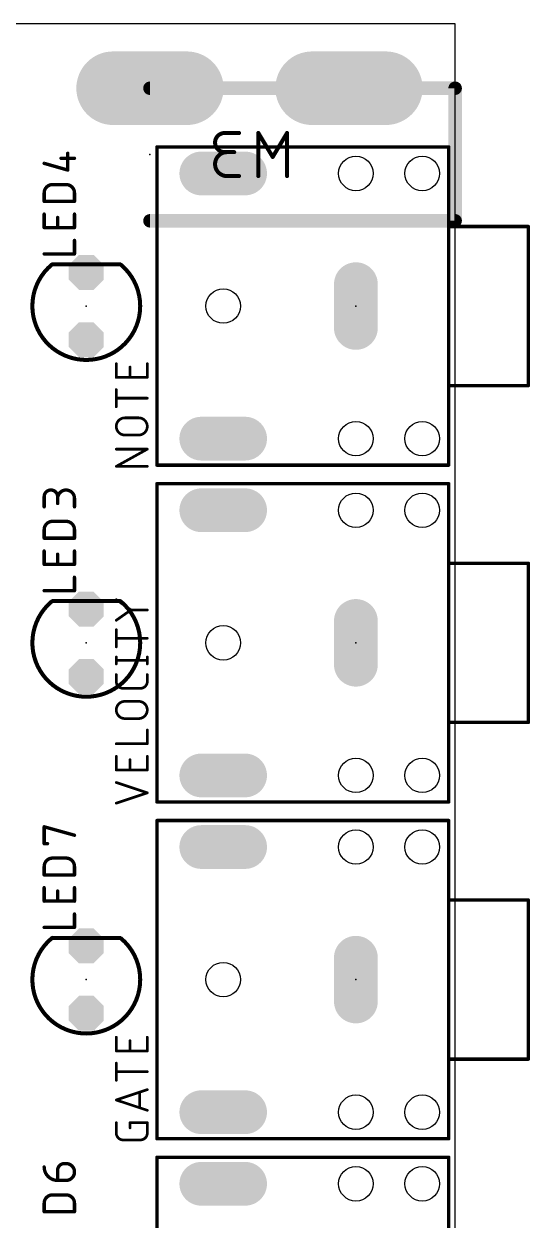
# Model space of a CAD drawing. Header units: millimetres. Extents: x 2963 to 3070, y 976 to 1104.
# Drawn here: x 2998.82 to 3017.9, y 1049.62 to 1094.72 of the extents above; entities that cross this region are included whole.
import ezdxf

# ---------------------------------------------------------------- set-up
doc = ezdxf.new("R2010")
doc.units = ezdxf.units.MM
doc.layers.add('PCB', color=31, linetype='Continuous')

# ---------------------------------------------------------------- blocks, each defined once
blk = doc.blocks.new('LONGP100')
at = {"const_width": 1}
blk.add_lwpolyline([(-0.5, 0), (0.5, 0)], dxfattribs=at)
at = {"const_width": 0.5}
for points in [[(-0.5, 0.25, 1), (-0.5, -0.25)], [(0.5, -0.25, 1), (0.5, 0.25)]]:
    blk.add_lwpolyline(points, format="xyb", dxfattribs=at)
blk = doc.blocks.new('OCTAGONP')
at = {"const_width": 0.5}
blk.add_lwpolyline([(-0.25, -0.1036), (-0.25, 0.1036), (-0.1036, 0.25), (0.1036, 0.25), (0.25, 0.1036), (0.25, -0.1036), (0.1036, -0.25), (-0.1036, -0.25), (-0.25, -0.1036), (-0.25, 0.1036)], dxfattribs=at)

msp = doc.modelspace()

# ---------------------------------------------------------------- linework, layer by layer
at = {"layer": 'PCB'}
for p, q in [((3015.074, 1094.724), (2963.074, 1094.724)), ((3015.074, 997.089), (3015.074, 1094.724))]:
    msp.add_line(p, q, dxfattribs=at)
for points, const_width in [([(3015.074, 1092.299), (3003.574, 1092.299)], 0.508), ([(3015.074, 1087.299), (3015.074, 1092.299)], 0.508), ([(3006.931, 1090.611), (3006.389, 1090.611)], 0.152), ([(3008.199, 1089.708), (3007.657, 1090.611)], 0.152), ([(3007.657, 1090.611), (3007.657, 1088.986)], 0.152), ([(3008.741, 1090.611), (3008.199, 1089.708)], 0.152), ([(3008.741, 1088.986), (3008.741, 1090.611)], 0.152), ([(3000.476, 1089.212), (3000.476, 1089.847)], 0.127), ([(3003.834, 1078.084), (3003.834, 1090.084)], 0.127), ([(3003.834, 1090.084), (3014.834, 1090.084)], 0.127), ([(3006.389, 1089.889), (3006.75, 1089.889)], 0.152), ([(3014.834, 1090.084), (3014.834, 1087.084)], 0.127), ([(2999.587, 1089.466), (3000.476, 1089.212)], 0.127), ([(3000.222, 1089.656), (3000.73, 1089.656)], 0.127), ([(3006.931, 1088.986), (3006.479, 1088.986)], 0.152), ([(2999.904, 1088.666), (3000.412, 1088.666)], 0.127), ([(2999.587, 1088.031), (2999.587, 1088.348)], 0.127), ([(3000.73, 1088.031), (2999.587, 1088.031)], 0.127), ([(3000.73, 1088.348), (3000.73, 1088.031)], 0.127), ([(2999.587, 1087.043), (2999.587, 1087.551)], 0.127), ([(3000.73, 1087.551), (3000.73, 1087.043)], 0.127), ([(3003.574, 1087.299), (3015.074, 1087.299)], 0.508), ([(3000.73, 1087.043), (2999.587, 1087.043)], 0.127), ([(3000.095, 1087.043), (3000.095, 1087.424)], 0.127), ([(3014.834, 1087.084), (3014.834, 1081.084)], 0.127), ([(3017.834, 1087.084), (3014.834, 1087.084)], 0.127), ([(3017.834, 1081.084), (3017.834, 1087.084)], 0.127), ([(3000.73, 1086.052), (3000.73, 1086.56)], 0.127), ([(2999.587, 1086.052), (3000.73, 1086.052)], 0.127), ([(3002.444, 1085.658), (2999.904, 1085.658)], 0.152), ([(3002.304, 1081.394), (3002.304, 1081.913)], 0.102), ([(3002.824, 1081.394), (3002.824, 1081.783)], 0.102), ([(3003.473, 1081.913), (3003.473, 1081.394)], 0.102), ([(3003.473, 1081.394), (3002.304, 1081.394)], 0.102), ([(3002.304, 1080.286), (3002.304, 1080.935)], 0.102), ([(3014.834, 1081.084), (3014.834, 1078.084)], 0.127), ([(3017.834, 1081.084), (3014.834, 1081.084)], 0.127), ([(3003.473, 1080.611), (3002.304, 1080.611)], 0.102), ([(3002.629, 1079.869), (3003.148, 1079.869)], 0.102), ([(3003.148, 1079.22), (3002.629, 1079.22)], 0.102), ([(3002.304, 1078.038), (3003.473, 1078.688)], 0.102), ([(3003.473, 1078.688), (3002.304, 1078.688)], 0.102), ([(3003.473, 1078.038), (3002.304, 1078.038)], 0.102), ([(3014.834, 1078.084), (3003.834, 1078.084)], 0.127), ([(3003.834, 1065.384), (3003.834, 1077.384)], 0.127), ([(3003.834, 1077.384), (3014.834, 1077.384)], 0.127), ([(3014.834, 1077.384), (3014.834, 1074.384)], 0.127), ([(2999.587, 1076.512), (2999.587, 1076.893)], 0.127), ([(3000.095, 1076.893), (3000.095, 1076.639)], 0.127), ([(3000.73, 1076.512), (3000.73, 1076.829)], 0.127), ([(2999.904, 1075.966), (3000.412, 1075.966)], 0.127), ([(2999.587, 1075.331), (2999.587, 1075.648)], 0.127), ([(3000.73, 1075.331), (2999.587, 1075.331)], 0.127), ([(3000.73, 1075.648), (3000.73, 1075.331)], 0.127), ([(2999.587, 1074.343), (2999.587, 1074.851)], 0.127), ([(3000.095, 1074.343), (3000.095, 1074.724)], 0.127), ([(3000.73, 1074.851), (3000.73, 1074.343)], 0.127), ([(3000.73, 1074.343), (2999.587, 1074.343)], 0.127), ([(3014.834, 1074.384), (3014.834, 1068.384)], 0.127), ([(3017.834, 1074.384), (3014.834, 1074.384)], 0.127), ([(3017.834, 1068.384), (3017.834, 1074.384)], 0.127), ([(3000.73, 1073.352), (3000.73, 1073.86)], 0.127), ([(2999.587, 1073.352), (3000.73, 1073.352)], 0.127), ([(3002.444, 1072.958), (2999.904, 1072.958)], 0.152), ([(3002.856, 1072.624), (3002.304, 1073.013)], 0.102), ([(3002.304, 1072.235), (3002.856, 1072.624)], 0.102), ([(3003.473, 1072.624), (3002.856, 1072.624)], 0.102), ([(3002.304, 1071.233), (3002.304, 1071.882)], 0.102), ([(3003.473, 1071.557), (3002.304, 1071.557)], 0.102), ([(3002.304, 1070.589), (3002.304, 1070.849)], 0.102), ([(3003.473, 1070.589), (3003.473, 1070.849)], 0.102), ([(3002.304, 1070.719), (3003.473, 1070.719)], 0.102), ([(3002.304, 1069.927), (3002.304, 1070.187)], 0.102), ([(3003.473, 1070.187), (3003.473, 1069.927)], 0.102), ([(3003.213, 1069.667), (3002.564, 1069.667)], 0.102), ([(3002.629, 1069.177), (3003.148, 1069.177)], 0.102), ([(3003.148, 1068.528), (3002.629, 1068.528)], 0.102), ([(3014.834, 1068.384), (3014.834, 1065.384)], 0.127), ([(3017.834, 1068.384), (3014.834, 1068.384)], 0.127), ([(3003.473, 1067.577), (3003.473, 1068.097)], 0.102), ([(3002.304, 1067.577), (3003.473, 1067.577)], 0.102), ([(3002.304, 1066.587), (3002.304, 1067.106)], 0.102), ([(3002.824, 1066.587), (3002.824, 1066.976)], 0.102), ([(3003.473, 1067.106), (3003.473, 1066.587)], 0.102), ([(3003.473, 1066.587), (3002.304, 1066.587)], 0.102), ([(3003.473, 1065.728), (3002.304, 1066.117)], 0.102), ([(3002.304, 1065.338), (3003.473, 1065.728)], 0.102), ([(3014.834, 1065.384), (3003.834, 1065.384)], 0.127), ([(3003.834, 1052.684), (3003.834, 1064.684)], 0.127), ([(3003.834, 1064.684), (3014.834, 1064.684)], 0.127), ([(3014.834, 1064.684), (3014.834, 1061.684)], 0.127), ([(2999.587, 1063.812), (2999.587, 1064.447)], 0.127), ([(2999.587, 1064.447), (3000.73, 1064.129)], 0.127), ([(2999.714, 1063.812), (2999.587, 1063.812)], 0.127), ([(2999.904, 1063.266), (3000.412, 1063.266)], 0.127), ([(2999.587, 1062.631), (2999.587, 1062.948)], 0.127), ([(3000.73, 1062.948), (3000.73, 1062.631)], 0.127), ([(3000.73, 1062.631), (2999.587, 1062.631)], 0.127), ([(2999.587, 1061.643), (2999.587, 1062.151)], 0.127), ([(3000.095, 1061.643), (3000.095, 1062.024)], 0.127), ([(3000.73, 1062.151), (3000.73, 1061.643)], 0.127), ([(3000.73, 1061.643), (2999.587, 1061.643)], 0.127), ([(3014.834, 1061.684), (3014.834, 1055.684)], 0.127), ([(3017.834, 1061.684), (3014.834, 1061.684)], 0.127), ([(3017.834, 1055.684), (3017.834, 1061.684)], 0.127), ([(3000.73, 1060.652), (3000.73, 1061.16)], 0.127), ([(2999.587, 1060.652), (3000.73, 1060.652)], 0.127), ([(3002.444, 1060.258), (2999.904, 1060.258)], 0.152), ([(3002.304, 1055.994), (3002.304, 1056.513)], 0.102), ([(3002.824, 1055.994), (3002.824, 1056.383)], 0.102), ([(3003.473, 1056.513), (3003.473, 1055.994)], 0.102), ([(3003.473, 1055.994), (3002.304, 1055.994)], 0.102), ([(3002.304, 1054.886), (3002.304, 1055.535)], 0.102), ([(3014.834, 1055.684), (3014.834, 1052.684)], 0.127), ([(3017.834, 1055.684), (3014.834, 1055.684)], 0.127), ([(3003.473, 1055.211), (3002.304, 1055.211)], 0.102), ([(3002.304, 1054.144), (3003.473, 1054.534)], 0.102), ([(3003.473, 1053.755), (3002.304, 1054.144)], 0.102), ([(3003.181, 1054.436), (3003.181, 1053.852)], 0.102), ([(3002.304, 1052.898), (3002.304, 1053.288)], 0.102), ([(3002.824, 1053.093), (3002.824, 1053.288)], 0.102), ([(3002.824, 1053.288), (3003.473, 1053.288)], 0.102), ([(3003.473, 1053.288), (3003.473, 1052.898)], 0.102), ([(3003.213, 1052.638), (3002.564, 1052.638)], 0.102), ([(3014.834, 1052.684), (3003.834, 1052.684)], 0.127), ([(3003.834, 1039.984), (3003.834, 1051.984)], 0.127), ([(3003.834, 1051.984), (3014.834, 1051.984)], 0.127), ([(3014.834, 1051.984), (3014.834, 1048.984)], 0.127), ([(3000.095, 1051.112), (3000.095, 1051.493)], 0.127), ([(3000.349, 1051.747), (3000.412, 1051.747)], 0.127), ([(3000.412, 1051.112), (3000.095, 1051.112)], 0.127), ([(2999.904, 1050.566), (3000.412, 1050.566)], 0.127), ([(2999.587, 1049.931), (2999.587, 1050.248)], 0.127), ([(3000.73, 1050.248), (3000.73, 1049.931)], 0.127), ([(3000.73, 1049.931), (2999.587, 1049.931)], 0.127)]:
    msp.add_lwpolyline(points, dxfattribs=dict(at, const_width=const_width))
for points, const_width in [([(3003.574, 1092.426, 1), (3003.574, 1092.172)], 0.254), ([(3015.201, 1092.299, 1), (3014.947, 1092.299)], 0.254), ([(3015.074, 1092.172, 1), (3015.074, 1092.426)], 0.254), ([(3006.389, 1090.611, 1), (3006.389, 1089.889)], 0.152), ([(3006.389, 1090.65, 1), (3006.389, 1090.573)], 0.0762), ([(3006.389, 1090.573, 1), (3006.389, 1090.65)], 0.0762), ([(3006.931, 1090.573, 1), (3006.931, 1090.65)], 0.0762), ([(3007.69, 1090.631, 1), (3007.624, 1090.592)], 0.0762), ([(3007.695, 1090.611, 1), (3007.619, 1090.611)], 0.0762), ([(3008.779, 1090.611, 1), (3008.702, 1090.611)], 0.0762), ([(3008.773, 1090.592, 1), (3008.708, 1090.631)], 0.0762), ([(3000.507, 1089.847, 1), (3000.444, 1089.847)], 0.0635), ([(3003.866, 1090.084, 1), (3003.802, 1090.084)], 0.0635), ([(3003.834, 1090.115, 1), (3003.834, 1090.052)], 0.0635), ([(3006.479, 1089.889, 1), (3006.479, 1088.986)], 0.152), ([(3006.389, 1089.927, 1), (3006.389, 1089.851)], 0.0762), ([(3006.389, 1089.851, 1), (3006.389, 1089.927)], 0.0762), ([(3006.479, 1089.851, 1), (3006.479, 1089.927)], 0.0762), ([(3006.75, 1089.851, 1), (3006.75, 1089.927)], 0.0762), ([(3014.866, 1090.084, 1), (3014.802, 1090.084)], 0.0635), ([(3014.834, 1090.052, 1), (3014.834, 1090.115)], 0.0635), ([(2999.595, 1089.496, 1), (2999.578, 1089.435)], 0.0635), ([(3000.222, 1089.688, 1), (3000.222, 1089.625)], 0.0635), ([(3000.73, 1089.625, 1), (3000.73, 1089.688)], 0.0635), ([(3008.166, 1089.728, 1), (3008.231, 1089.689)], 0.0762), ([(3008.166, 1089.689, 1), (3008.231, 1089.728)], 0.0762), ([(3000.444, 1089.212, 1), (3000.507, 1089.212)], 0.0635), ([(3000.467, 1089.181, 1), (3000.484, 1089.242)], 0.0635), ([(3006.479, 1089.024, 1), (3006.479, 1088.948)], 0.0762), ([(3006.479, 1088.948, 1), (3006.479, 1089.024)], 0.0762), ([(3006.931, 1088.948, 1), (3006.931, 1089.024)], 0.0762), ([(3007.619, 1088.986, 1), (3007.695, 1088.986)], 0.0762), ([(3008.702, 1088.986, 1), (3008.779, 1088.986)], 0.0762), ([(2999.904, 1088.666, 0.4142), (2999.587, 1088.348)], 0.127), ([(2999.904, 1088.698, 1), (2999.904, 1088.634)], 0.0635), ([(2999.904, 1088.634, 1), (2999.904, 1088.698)], 0.0635), ([(3000.73, 1088.348, 0.4142), (3000.412, 1088.666)], 0.127), ([(3000.412, 1088.698, 1), (3000.412, 1088.634)], 0.0635), ([(3000.412, 1088.634, 1), (3000.412, 1088.698)], 0.0635), ([(2999.618, 1088.348, 1), (2999.555, 1088.348)], 0.0635), ([(2999.555, 1088.348, 1), (2999.618, 1088.348)], 0.0635), ([(2999.587, 1088.063, 1), (2999.587, 1087.999)], 0.0635), ([(2999.555, 1088.031, 1), (2999.618, 1088.031)], 0.0635), ([(3000.761, 1088.348, 1), (3000.698, 1088.348)], 0.0635), ([(3000.698, 1088.348, 1), (3000.761, 1088.348)], 0.0635), ([(3000.698, 1088.031, 1), (3000.761, 1088.031)], 0.0635), ([(3000.73, 1087.999, 1), (3000.73, 1088.063)], 0.0635), ([(2999.618, 1087.551, 1), (2999.555, 1087.551)], 0.0635), ([(3000.761, 1087.551, 1), (3000.698, 1087.551)], 0.0635), ([(3003.574, 1087.426, 1), (3003.574, 1087.172)], 0.254), ([(3015.074, 1087.172, 1), (3015.074, 1087.426)], 0.254), ([(2999.587, 1087.074, 1), (2999.587, 1087.011)], 0.0635), ([(3000.126, 1087.424, 1), (3000.063, 1087.424)], 0.0635), ([(3000.73, 1087.011, 1), (3000.73, 1087.074)], 0.0635), ([(3014.866, 1087.084, 1), (3014.802, 1087.084)], 0.0635), ([(3014.834, 1087.115, 1), (3014.834, 1087.052)], 0.0635), ([(3014.802, 1087.084, 1), (3014.866, 1087.084)], 0.0635), ([(3014.947, 1087.299, 1), (3015.201, 1087.299)], 0.254), ([(3017.866, 1087.084, 1), (3017.802, 1087.084)], 0.0635), ([(3017.834, 1087.052, 1), (3017.834, 1087.115)], 0.0635), ([(2999.555, 1087.043, 1), (2999.618, 1087.043)], 0.0635), ([(3000.063, 1087.043, 1), (3000.126, 1087.043)], 0.0635), ([(3000.698, 1087.043, 1), (3000.761, 1087.043)], 0.0635), ([(3000.761, 1086.56, 1), (3000.698, 1086.56)], 0.0635), ([(2999.587, 1086.084, 1), (2999.587, 1086.02)], 0.0635), ([(3000.698, 1086.052, 1), (3000.761, 1086.052)], 0.0635), ([(3000.73, 1086.02, 1), (3000.73, 1086.084)], 0.0635), ([(2999.873, 1085.645, 0.2226), (2999.142, 1084.084)], 0.152), ([(2999.898, 1085.615, 1), (2999.849, 1085.674)], 0.0762), ([(2999.904, 1085.697, 1), (2999.904, 1085.62)], 0.0762), ([(3002.444, 1085.62, 1), (3002.444, 1085.697)], 0.0762), ([(3003.206, 1084.084, 0.2206), (3002.487, 1085.635)], 0.152), ([(3002.511, 1085.664, 1), (3002.462, 1085.606)], 0.0762), ([(2999.142, 1084.084, 0.277), (3000.218, 1082.291)], 0.152), ([(2999.18, 1084.084, 1), (2999.104, 1084.084)], 0.0762), ([(2999.104, 1084.084, 1), (2999.18, 1084.084)], 0.0762), ([(3002.182, 1082.319, 0.2691), (3003.206, 1084.084)], 0.152), ([(3003.244, 1084.084, 1), (3003.168, 1084.084)], 0.0762), ([(3003.168, 1084.084, 1), (3003.244, 1084.084)], 0.0762), ([(3000.211, 1082.295, 0.1241), (3001.174, 1082.052)], 0.152), ([(3000.229, 1082.328, 1), (3000.193, 1082.261)], 0.0762), ([(3000.2, 1082.257, 1), (3000.236, 1082.324)], 0.0762), ([(3001.174, 1082.052, 0.1388), (3002.239, 1082.353)], 0.152), ([(3002.163, 1082.352, 1), (3002.201, 1082.286)], 0.0762), ([(3002.259, 1082.321, 1), (3002.219, 1082.385)], 0.0762), ([(3001.174, 1082.09, 1), (3001.174, 1082.014)], 0.0762), ([(3001.174, 1082.014, 1), (3001.174, 1082.09)], 0.0762), ([(3002.33, 1081.913, 1), (3002.279, 1081.913)], 0.0508), ([(3002.849, 1081.783, 1), (3002.798, 1081.783)], 0.0508), ([(3003.498, 1081.913, 1), (3003.447, 1081.913)], 0.0508), ([(3002.304, 1081.419, 1), (3002.304, 1081.368)], 0.0508), ([(3002.279, 1081.394, 1), (3002.33, 1081.394)], 0.0508), ([(3002.798, 1081.394, 1), (3002.849, 1081.394)], 0.0508), ([(3003.447, 1081.394, 1), (3003.498, 1081.394)], 0.0508), ([(3003.473, 1081.368, 1), (3003.473, 1081.419)], 0.0508), ([(3002.33, 1080.935, 1), (3002.279, 1080.935)], 0.0508), ([(3014.866, 1081.084, 1), (3014.802, 1081.084)], 0.0635), ([(3014.834, 1081.115, 1), (3014.834, 1081.052)], 0.0635), ([(3014.802, 1081.084, 1), (3014.866, 1081.084)], 0.0635), ([(3017.802, 1081.084, 1), (3017.866, 1081.084)], 0.0635), ([(3017.834, 1081.052, 1), (3017.834, 1081.115)], 0.0635), ([(3002.304, 1080.636, 1), (3002.304, 1080.585)], 0.0508), ([(3003.473, 1080.585, 1), (3003.473, 1080.636)], 0.0508), ([(3002.279, 1080.286, 1), (3002.33, 1080.286)], 0.0508), ([(3002.629, 1079.869, 1), (3002.629, 1079.22)], 0.102), ([(3002.629, 1079.894, 1), (3002.629, 1079.843)], 0.0508), ([(3002.629, 1079.843, 1), (3002.629, 1079.894)], 0.0508), ([(3003.148, 1079.22, 1), (3003.148, 1079.869)], 0.102), ([(3003.148, 1079.894, 1), (3003.148, 1079.843)], 0.0508), ([(3003.148, 1079.843, 1), (3003.148, 1079.894)], 0.0508), ([(3002.629, 1079.245, 1), (3002.629, 1079.194)], 0.0508), ([(3002.629, 1079.194, 1), (3002.629, 1079.245)], 0.0508), ([(3003.148, 1079.245, 1), (3003.148, 1079.194)], 0.0508), ([(3003.148, 1079.194, 1), (3003.148, 1079.245)], 0.0508), ([(3002.304, 1078.713, 1), (3002.304, 1078.662)], 0.0508), ([(3003.485, 1078.665, 1), (3003.461, 1078.71)], 0.0508), ([(3003.473, 1078.662, 1), (3003.473, 1078.713)], 0.0508), ([(3002.304, 1078.064, 1), (3002.304, 1078.013)], 0.0508), ([(3002.292, 1078.061, 1), (3002.317, 1078.016)], 0.0508), ([(3003.473, 1078.013, 1), (3003.473, 1078.064)], 0.0508), ([(3003.834, 1078.115, 1), (3003.834, 1078.052)], 0.0635), ([(3003.802, 1078.084, 1), (3003.866, 1078.084)], 0.0635), ([(3014.802, 1078.084, 1), (3014.866, 1078.084)], 0.0635), ([(3014.834, 1078.052, 1), (3014.834, 1078.115)], 0.0635), ([(3000.095, 1076.893, 1), (2999.587, 1076.893)], 0.127), ([(3000.73, 1076.829, 1), (3000.095, 1076.829)], 0.127), ([(3003.866, 1077.384, 1), (3003.802, 1077.384)], 0.0635), ([(3003.834, 1077.415, 1), (3003.834, 1077.352)], 0.0635), ([(3014.866, 1077.384, 1), (3014.802, 1077.384)], 0.0635), ([(3014.834, 1077.352, 1), (3014.834, 1077.415)], 0.0635), ([(2999.618, 1076.893, 1), (2999.555, 1076.893)], 0.0635), ([(2999.555, 1076.893, 1), (2999.618, 1076.893)], 0.0635), ([(3000.126, 1076.893, 1), (3000.063, 1076.893)], 0.0635), ([(3000.063, 1076.893, 1), (3000.126, 1076.893)], 0.0635), ([(3000.063, 1076.829, 1), (3000.126, 1076.829)], 0.0635), ([(3000.761, 1076.829, 1), (3000.698, 1076.829)], 0.0635), ([(3000.698, 1076.829, 1), (3000.761, 1076.829)], 0.0635), ([(2999.555, 1076.512, 1), (2999.618, 1076.512)], 0.0635), ([(3000.063, 1076.639, 1), (3000.126, 1076.639)], 0.0635), ([(3000.698, 1076.512, 1), (3000.761, 1076.512)], 0.0635), ([(2999.904, 1075.966, 0.4142), (2999.587, 1075.648)], 0.127), ([(2999.904, 1075.998, 1), (2999.904, 1075.934)], 0.0635), ([(2999.904, 1075.934, 1), (2999.904, 1075.998)], 0.0635), ([(3000.73, 1075.648, 0.4142), (3000.412, 1075.966)], 0.127), ([(3000.412, 1075.998, 1), (3000.412, 1075.934)], 0.0635), ([(3000.412, 1075.934, 1), (3000.412, 1075.998)], 0.0635), ([(2999.618, 1075.648, 1), (2999.555, 1075.648)], 0.0635), ([(2999.555, 1075.648, 1), (2999.618, 1075.648)], 0.0635), ([(2999.587, 1075.363, 1), (2999.587, 1075.299)], 0.0635), ([(3000.761, 1075.648, 1), (3000.698, 1075.648)], 0.0635), ([(3000.698, 1075.648, 1), (3000.761, 1075.648)], 0.0635), ([(3000.73, 1075.299, 1), (3000.73, 1075.363)], 0.0635), ([(2999.555, 1075.331, 1), (2999.618, 1075.331)], 0.0635), ([(3000.698, 1075.331, 1), (3000.761, 1075.331)], 0.0635), ([(2999.618, 1074.851, 1), (2999.555, 1074.851)], 0.0635), ([(3000.126, 1074.724, 1), (3000.063, 1074.724)], 0.0635), ([(3000.761, 1074.851, 1), (3000.698, 1074.851)], 0.0635), ([(2999.587, 1074.374, 1), (2999.587, 1074.311)], 0.0635), ([(2999.555, 1074.343, 1), (2999.618, 1074.343)], 0.0635), ([(3000.063, 1074.343, 1), (3000.126, 1074.343)], 0.0635), ([(3000.698, 1074.343, 1), (3000.761, 1074.343)], 0.0635), ([(3000.73, 1074.311, 1), (3000.73, 1074.374)], 0.0635), ([(3014.866, 1074.384, 1), (3014.802, 1074.384)], 0.0635), ([(3014.834, 1074.415, 1), (3014.834, 1074.352)], 0.0635), ([(3014.802, 1074.384, 1), (3014.866, 1074.384)], 0.0635), ([(3017.866, 1074.384, 1), (3017.802, 1074.384)], 0.0635), ([(3017.834, 1074.352, 1), (3017.834, 1074.415)], 0.0635), ([(3000.761, 1073.86, 1), (3000.698, 1073.86)], 0.0635), ([(2999.587, 1073.384, 1), (2999.587, 1073.32)], 0.0635), ([(3000.698, 1073.352, 1), (3000.761, 1073.352)], 0.0635), ([(3000.73, 1073.32, 1), (3000.73, 1073.384)], 0.0635), ([(2999.873, 1072.945, 0.2226), (2999.142, 1071.384)], 0.152), ([(2999.898, 1072.915, 1), (2999.849, 1072.974)], 0.0762), ([(2999.904, 1072.997, 1), (2999.904, 1072.92)], 0.0762), ([(3002.319, 1073.034, 1), (3002.29, 1072.993)], 0.0508), ([(3002.444, 1072.92, 1), (3002.444, 1072.997)], 0.0762), ([(3003.206, 1071.384, 0.2206), (3002.487, 1072.935)], 0.152), ([(3002.511, 1072.964, 1), (3002.462, 1072.906)], 0.0762), ([(3002.856, 1072.649, 1), (3002.856, 1072.599)], 0.0508), ([(3002.871, 1072.603, 1), (3002.842, 1072.645)], 0.0508), ([(3002.842, 1072.603, 1), (3002.871, 1072.645)], 0.0508), ([(3003.473, 1072.599, 1), (3003.473, 1072.649)], 0.0508), ([(3002.29, 1072.255, 1), (3002.319, 1072.214)], 0.0508), ([(3002.33, 1071.882, 1), (3002.279, 1071.882)], 0.0508), ([(2999.142, 1071.384, 0.277), (3000.218, 1069.591)], 0.152), ([(2999.18, 1071.384, 1), (2999.104, 1071.384)], 0.0762), ([(2999.104, 1071.384, 1), (2999.18, 1071.384)], 0.0762), ([(3002.182, 1069.619, 0.2691), (3003.206, 1071.384)], 0.152), ([(3002.304, 1071.583, 1), (3002.304, 1071.532)], 0.0508), ([(3003.244, 1071.384, 1), (3003.168, 1071.384)], 0.0762), ([(3003.168, 1071.384, 1), (3003.244, 1071.384)], 0.0762), ([(3003.473, 1071.532, 1), (3003.473, 1071.583)], 0.0508), ([(3002.279, 1071.233, 1), (3002.33, 1071.233)], 0.0508), ([(3002.33, 1070.849, 1), (3002.279, 1070.849)], 0.0508), ([(3003.498, 1070.849, 1), (3003.447, 1070.849)], 0.0508), ([(3002.304, 1070.744, 1), (3002.304, 1070.694)], 0.0508), ([(3002.279, 1070.589, 1), (3002.33, 1070.589)], 0.0508), ([(3003.447, 1070.589, 1), (3003.498, 1070.589)], 0.0508), ([(3003.473, 1070.694, 1), (3003.473, 1070.744)], 0.0508), ([(3002.33, 1070.187, 1), (3002.279, 1070.187)], 0.0508), ([(3002.304, 1069.927, 0.4142), (3002.564, 1069.667)], 0.102), ([(3002.33, 1069.927, 1), (3002.279, 1069.927)], 0.0508), ([(3003.213, 1069.667, 0.4142), (3003.473, 1069.927)], 0.102), ([(3003.498, 1070.187, 1), (3003.447, 1070.187)], 0.0508), ([(3003.498, 1069.927, 1), (3003.447, 1069.927)], 0.0508), ([(3000.211, 1069.595, 0.1241), (3001.174, 1069.352)], 0.152), ([(3000.229, 1069.628, 1), (3000.193, 1069.561)], 0.0762), ([(3000.2, 1069.557, 1), (3000.236, 1069.624)], 0.0762), ([(3001.174, 1069.352, 0.1388), (3002.239, 1069.653)], 0.152), ([(3002.163, 1069.652, 1), (3002.201, 1069.586)], 0.0762), ([(3002.259, 1069.621, 1), (3002.219, 1069.685)], 0.0762), ([(3002.279, 1069.927, 1), (3002.33, 1069.927)], 0.0508), ([(3002.564, 1069.693, 1), (3002.564, 1069.642)], 0.0508), ([(3002.564, 1069.642, 1), (3002.564, 1069.693)], 0.0508), ([(3003.213, 1069.693, 1), (3003.213, 1069.642)], 0.0508), ([(3003.213, 1069.642, 1), (3003.213, 1069.693)], 0.0508), ([(3003.447, 1069.927, 1), (3003.498, 1069.927)], 0.0508), ([(3001.174, 1069.39, 1), (3001.174, 1069.314)], 0.0762), ([(3001.174, 1069.314, 1), (3001.174, 1069.39)], 0.0762), ([(3002.629, 1069.177, 1), (3002.629, 1068.528)], 0.102), ([(3002.629, 1069.202, 1), (3002.629, 1069.151)], 0.0508), ([(3002.629, 1069.151, 1), (3002.629, 1069.202)], 0.0508), ([(3003.148, 1068.528, 1), (3003.148, 1069.177)], 0.102), ([(3003.148, 1069.202, 1), (3003.148, 1069.151)], 0.0508), ([(3003.148, 1069.151, 1), (3003.148, 1069.202)], 0.0508), ([(3002.629, 1068.553, 1), (3002.629, 1068.502)], 0.0508), ([(3002.629, 1068.502, 1), (3002.629, 1068.553)], 0.0508), ([(3003.148, 1068.553, 1), (3003.148, 1068.502)], 0.0508), ([(3003.148, 1068.502, 1), (3003.148, 1068.553)], 0.0508), ([(3014.866, 1068.384, 1), (3014.802, 1068.384)], 0.0635), ([(3014.834, 1068.415, 1), (3014.834, 1068.352)], 0.0635), ([(3014.802, 1068.384, 1), (3014.866, 1068.384)], 0.0635), ([(3017.802, 1068.384, 1), (3017.866, 1068.384)], 0.0635), ([(3017.834, 1068.352, 1), (3017.834, 1068.415)], 0.0635), ([(3003.498, 1068.097, 1), (3003.447, 1068.097)], 0.0508), ([(3002.304, 1067.603, 1), (3002.304, 1067.552)], 0.0508), ([(3003.447, 1067.577, 1), (3003.498, 1067.577)], 0.0508), ([(3003.473, 1067.552, 1), (3003.473, 1067.603)], 0.0508), ([(3002.33, 1067.106, 1), (3002.279, 1067.106)], 0.0508), ([(3002.849, 1066.976, 1), (3002.798, 1066.976)], 0.0508), ([(3003.498, 1067.106, 1), (3003.447, 1067.106)], 0.0508), ([(3002.304, 1066.612, 1), (3002.304, 1066.561)], 0.0508), ([(3002.279, 1066.587, 1), (3002.33, 1066.587)], 0.0508), ([(3002.798, 1066.587, 1), (3002.849, 1066.587)], 0.0508), ([(3003.447, 1066.587, 1), (3003.498, 1066.587)], 0.0508), ([(3003.473, 1066.561, 1), (3003.473, 1066.612)], 0.0508), ([(3002.312, 1066.141, 1), (3002.296, 1066.093)], 0.0508), ([(3003.481, 1065.704, 1), (3003.465, 1065.752)], 0.0508), ([(3003.465, 1065.704, 1), (3003.481, 1065.752)], 0.0508), ([(3003.834, 1065.415, 1), (3003.834, 1065.352)], 0.0635), ([(3014.834, 1065.352, 1), (3014.834, 1065.415)], 0.0635), ([(3002.296, 1065.363, 1), (3002.312, 1065.314)], 0.0508), ([(3003.802, 1065.384, 1), (3003.866, 1065.384)], 0.0635), ([(3014.802, 1065.384, 1), (3014.866, 1065.384)], 0.0635), ([(3003.866, 1064.684, 1), (3003.802, 1064.684)], 0.0635), ([(3003.834, 1064.715, 1), (3003.834, 1064.652)], 0.0635), ([(3014.866, 1064.684, 1), (3014.802, 1064.684)], 0.0635), ([(3014.834, 1064.652, 1), (3014.834, 1064.715)], 0.0635), ([(2999.618, 1064.447, 1), (2999.555, 1064.447)], 0.0635), ([(2999.595, 1064.477, 1), (2999.578, 1064.416)], 0.0635), ([(3000.721, 1064.099, 1), (3000.738, 1064.16)], 0.0635), ([(2999.587, 1063.844, 1), (2999.587, 1063.78)], 0.0635), ([(2999.555, 1063.812, 1), (2999.618, 1063.812)], 0.0635), ([(2999.714, 1063.78, 1), (2999.714, 1063.844)], 0.0635), ([(2999.904, 1063.266, 0.4142), (2999.587, 1062.948)], 0.127), ([(2999.904, 1063.298, 1), (2999.904, 1063.234)], 0.0635), ([(2999.904, 1063.234, 1), (2999.904, 1063.298)], 0.0635), ([(3000.73, 1062.948, 0.4142), (3000.412, 1063.266)], 0.127), ([(3000.412, 1063.298, 1), (3000.412, 1063.234)], 0.0635), ([(3000.412, 1063.234, 1), (3000.412, 1063.298)], 0.0635), ([(2999.618, 1062.948, 1), (2999.555, 1062.948)], 0.0635), ([(2999.555, 1062.948, 1), (2999.618, 1062.948)], 0.0635), ([(3000.761, 1062.948, 1), (3000.698, 1062.948)], 0.0635), ([(3000.698, 1062.948, 1), (3000.761, 1062.948)], 0.0635), ([(2999.587, 1062.663, 1), (2999.587, 1062.599)], 0.0635), ([(2999.555, 1062.631, 1), (2999.618, 1062.631)], 0.0635), ([(3000.698, 1062.631, 1), (3000.761, 1062.631)], 0.0635), ([(3000.73, 1062.599, 1), (3000.73, 1062.663)], 0.0635), ([(2999.618, 1062.151, 1), (2999.555, 1062.151)], 0.0635), ([(3000.126, 1062.024, 1), (3000.063, 1062.024)], 0.0635), ([(3000.761, 1062.151, 1), (3000.698, 1062.151)], 0.0635), ([(2999.587, 1061.674, 1), (2999.587, 1061.611)], 0.0635), ([(2999.555, 1061.643, 1), (2999.618, 1061.643)], 0.0635), ([(3000.063, 1061.643, 1), (3000.126, 1061.643)], 0.0635), ([(3000.698, 1061.643, 1), (3000.761, 1061.643)], 0.0635), ([(3000.73, 1061.611, 1), (3000.73, 1061.674)], 0.0635), ([(3014.866, 1061.684, 1), (3014.802, 1061.684)], 0.0635), ([(3014.834, 1061.715, 1), (3014.834, 1061.652)], 0.0635), ([(3014.802, 1061.684, 1), (3014.866, 1061.684)], 0.0635), ([(3017.866, 1061.684, 1), (3017.802, 1061.684)], 0.0635), ([(3017.834, 1061.652, 1), (3017.834, 1061.715)], 0.0635), ([(3000.761, 1061.16, 1), (3000.698, 1061.16)], 0.0635), ([(2999.587, 1060.684, 1), (2999.587, 1060.62)], 0.0635), ([(3000.698, 1060.652, 1), (3000.761, 1060.652)], 0.0635), ([(3000.73, 1060.62, 1), (3000.73, 1060.684)], 0.0635), ([(2999.873, 1060.245, 0.2226), (2999.142, 1058.684)], 0.152), ([(2999.898, 1060.215, 1), (2999.849, 1060.274)], 0.0762), ([(2999.904, 1060.297, 1), (2999.904, 1060.22)], 0.0762), ([(3002.444, 1060.22, 1), (3002.444, 1060.297)], 0.0762), ([(3003.206, 1058.684, 0.2206), (3002.487, 1060.235)], 0.152), ([(3002.511, 1060.264, 1), (3002.462, 1060.206)], 0.0762), ([(2999.142, 1058.684, 0.277), (3000.218, 1056.891)], 0.152), ([(2999.18, 1058.684, 1), (2999.104, 1058.684)], 0.0762), ([(2999.104, 1058.684, 1), (2999.18, 1058.684)], 0.0762), ([(3002.182, 1056.919, 0.2691), (3003.206, 1058.684)], 0.152), ([(3003.244, 1058.684, 1), (3003.168, 1058.684)], 0.0762), ([(3003.168, 1058.684, 1), (3003.244, 1058.684)], 0.0762), ([(3000.211, 1056.895, 0.1241), (3001.174, 1056.652)], 0.152), ([(3000.229, 1056.928, 1), (3000.193, 1056.861)], 0.0762), ([(3000.2, 1056.857, 1), (3000.236, 1056.924)], 0.0762), ([(3001.174, 1056.652, 0.1388), (3002.239, 1056.953)], 0.152), ([(3002.163, 1056.952, 1), (3002.201, 1056.886)], 0.0762), ([(3002.259, 1056.921, 1), (3002.219, 1056.985)], 0.0762), ([(3001.174, 1056.69, 1), (3001.174, 1056.614)], 0.0762), ([(3001.174, 1056.614, 1), (3001.174, 1056.69)], 0.0762), ([(3002.33, 1056.513, 1), (3002.279, 1056.513)], 0.0508), ([(3002.849, 1056.383, 1), (3002.798, 1056.383)], 0.0508), ([(3003.498, 1056.513, 1), (3003.447, 1056.513)], 0.0508), ([(3002.304, 1056.019, 1), (3002.304, 1055.968)], 0.0508), ([(3002.279, 1055.994, 1), (3002.33, 1055.994)], 0.0508), ([(3002.798, 1055.994, 1), (3002.849, 1055.994)], 0.0508), ([(3003.447, 1055.994, 1), (3003.498, 1055.994)], 0.0508), ([(3003.473, 1055.968, 1), (3003.473, 1056.019)], 0.0508), ([(3002.33, 1055.535, 1), (3002.279, 1055.535)], 0.0508), ([(3014.866, 1055.684, 1), (3014.802, 1055.684)], 0.0635), ([(3014.834, 1055.715, 1), (3014.834, 1055.652)], 0.0635), ([(3014.802, 1055.684, 1), (3014.866, 1055.684)], 0.0635), ([(3017.802, 1055.684, 1), (3017.866, 1055.684)], 0.0635), ([(3017.834, 1055.652, 1), (3017.834, 1055.715)], 0.0635), ([(3002.304, 1055.236, 1), (3002.304, 1055.186)], 0.0508), ([(3003.473, 1055.186, 1), (3003.473, 1055.236)], 0.0508), ([(3002.279, 1054.886, 1), (3002.33, 1054.886)], 0.0508), ([(3002.312, 1054.168, 1), (3002.296, 1054.12)], 0.0508), ([(3002.296, 1054.168, 1), (3002.312, 1054.12)], 0.0508), ([(3003.206, 1054.436, 1), (3003.155, 1054.436)], 0.0508), ([(3003.481, 1054.509, 1), (3003.465, 1054.558)], 0.0508), ([(3003.155, 1053.852, 1), (3003.206, 1053.852)], 0.0508), ([(3003.465, 1053.731, 1), (3003.481, 1053.779)], 0.0508), ([(3002.33, 1053.288, 1), (3002.279, 1053.288)], 0.0508), ([(3002.849, 1053.288, 1), (3002.798, 1053.288)], 0.0508), ([(3002.824, 1053.313, 1), (3002.824, 1053.262)], 0.0508), ([(3003.498, 1053.288, 1), (3003.447, 1053.288)], 0.0508), ([(3003.473, 1053.262, 1), (3003.473, 1053.313)], 0.0508), ([(3002.304, 1052.898, 0.4142), (3002.564, 1052.638)], 0.102), ([(3002.33, 1052.898, 1), (3002.279, 1052.898)], 0.0508), ([(3002.279, 1052.898, 1), (3002.33, 1052.898)], 0.0508), ([(3002.798, 1053.093, 1), (3002.849, 1053.093)], 0.0508), ([(3003.213, 1052.638, 0.4142), (3003.473, 1052.898)], 0.102), ([(3003.498, 1052.898, 1), (3003.447, 1052.898)], 0.0508), ([(3003.447, 1052.898, 1), (3003.498, 1052.898)], 0.0508), ([(3002.564, 1052.664, 1), (3002.564, 1052.613)], 0.0508), ([(3002.564, 1052.613, 1), (3002.564, 1052.664)], 0.0508), ([(3003.213, 1052.664, 1), (3003.213, 1052.613)], 0.0508), ([(3003.213, 1052.613, 1), (3003.213, 1052.664)], 0.0508), ([(3003.834, 1052.715, 1), (3003.834, 1052.652)], 0.0635), ([(3003.802, 1052.684, 1), (3003.866, 1052.684)], 0.0635), ([(3014.802, 1052.684, 1), (3014.866, 1052.684)], 0.0635), ([(3014.834, 1052.652, 1), (3014.834, 1052.715)], 0.0635), ([(3003.866, 1051.984, 1), (3003.802, 1051.984)], 0.0635), ([(3003.834, 1052.015, 1), (3003.834, 1051.952)], 0.0635), ([(3014.866, 1051.984, 1), (3014.802, 1051.984)], 0.0635), ([(3014.834, 1051.952, 1), (3014.834, 1052.015)], 0.0635), ([(2999.587, 1051.62, 0.4142), (3000.095, 1051.112)], 0.127), ([(2999.618, 1051.62, 1), (2999.555, 1051.62)], 0.0635), ([(3000.349, 1051.747, 0.4142), (3000.095, 1051.493)], 0.127), ([(3000.126, 1051.493, 1), (3000.063, 1051.493)], 0.0635), ([(3000.063, 1051.493, 1), (3000.126, 1051.493)], 0.0635), ([(3000.349, 1051.779, 1), (3000.349, 1051.715)], 0.0635), ([(3000.349, 1051.715, 1), (3000.349, 1051.779)], 0.0635), ([(3000.412, 1051.112, 1), (3000.412, 1051.747)], 0.127), ([(3000.412, 1051.779, 1), (3000.412, 1051.715)], 0.0635), ([(3000.412, 1051.715, 1), (3000.412, 1051.779)], 0.0635), ([(3000.095, 1051.144, 1), (3000.095, 1051.08)], 0.0635), ([(3000.063, 1051.112, 1), (3000.126, 1051.112)], 0.0635), ([(3000.095, 1051.08, 1), (3000.095, 1051.144)], 0.0635), ([(3000.412, 1051.144, 1), (3000.412, 1051.08)], 0.0635), ([(3000.412, 1051.08, 1), (3000.412, 1051.144)], 0.0635), ([(2999.904, 1050.566, 0.4142), (2999.587, 1050.248)], 0.127), ([(2999.904, 1050.598, 1), (2999.904, 1050.534)], 0.0635), ([(2999.904, 1050.534, 1), (2999.904, 1050.598)], 0.0635), ([(3000.73, 1050.248, 0.4142), (3000.412, 1050.566)], 0.127), ([(3000.412, 1050.598, 1), (3000.412, 1050.534)], 0.0635), ([(3000.412, 1050.534, 1), (3000.412, 1050.598)], 0.0635), ([(2999.618, 1050.248, 1), (2999.555, 1050.248)], 0.0635), ([(2999.555, 1050.248, 1), (2999.618, 1050.248)], 0.0635), ([(3000.761, 1050.248, 1), (3000.698, 1050.248)], 0.0635), ([(3000.698, 1050.248, 1), (3000.761, 1050.248)], 0.0635), ([(2999.587, 1049.963, 1), (2999.587, 1049.899)], 0.0635), ([(2999.555, 1049.931, 1), (2999.618, 1049.931)], 0.0635), ([(3000.698, 1049.931, 1), (3000.761, 1049.931)], 0.0635), ([(3000.73, 1049.899, 1), (3000.73, 1049.963)], 0.0635)]:
    msp.add_lwpolyline(points, format="xyb", dxfattribs=dict(at, const_width=const_width))
for centre in [(3011.334, 1089.084), (3013.834, 1089.084), (3006.334, 1084.084), (3011.334, 1079.084), (3013.834, 1079.084), (3011.334, 1076.384), (3013.834, 1076.384), (3006.334, 1071.384), (3011.334, 1066.384), (3013.834, 1066.384), (3011.334, 1063.684), (3013.834, 1063.684), (3006.334, 1058.684), (3011.334, 1053.684), (3013.834, 1053.684), (3011.334, 1050.984), (3013.834, 1050.984)]:
    msp.add_circle(centre, 0.65, dxfattribs=at)
for p in [(3003.574, 1089.799), (3001.174, 1084.084), (3011.334, 1084.084), (3001.174, 1071.384), (3011.334, 1071.384), (3001.174, 1058.684), (3011.334, 1058.684)]:
    msp.add_point(p, dxfattribs=at)

# ---------------------------------------------------------------- block references
at = {"layer": 'PCB', "xscale": 2.775, "yscale": 2.775}
for p in [(3003.574, 1092.299), (3003.574, 1092.299), (3011.074, 1092.299), (3011.074, 1092.299)]:
    msp.add_blockref('LONGP100', p, dxfattribs=at)
at = {"layer": 'PCB'}
for name, p, xscale, yscale, rotation in [('LONGP100', (3006.334, 1089.084), 1.65, 1.65, 180), ('LONGP100', (3006.334, 1089.084), 1.65, 1.65, 180), ('OCTAGONP', (3001.174, 1085.354), 1.3208, 1.3208, 90), ('OCTAGONP', (3001.174, 1085.354), 1.3208, 1.3208, 90), ('LONGP100', (3011.334, 1084.084), 1.65, 1.65, 270), ('LONGP100', (3011.334, 1084.084), 1.65, 1.65, 270), ('OCTAGONP', (3001.174, 1082.814), 1.3208, 1.3208, 90), ('OCTAGONP', (3001.174, 1082.814), 1.3208, 1.3208, 90), ('LONGP100', (3006.334, 1079.084), 1.65, 1.65, 180), ('LONGP100', (3006.334, 1079.084), 1.65, 1.65, 180), ('LONGP100', (3006.334, 1076.384), 1.65, 1.65, 180), ('LONGP100', (3006.334, 1076.384), 1.65, 1.65, 180), ('OCTAGONP', (3001.174, 1072.654), 1.3208, 1.3208, 90), ('OCTAGONP', (3001.174, 1072.654), 1.3208, 1.3208, 90), ('LONGP100', (3011.334, 1071.384), 1.65, 1.65, 270), ('LONGP100', (3011.334, 1071.384), 1.65, 1.65, 270), ('OCTAGONP', (3001.174, 1070.114), 1.3208, 1.3208, 90), ('OCTAGONP', (3001.174, 1070.114), 1.3208, 1.3208, 90), ('LONGP100', (3006.334, 1066.384), 1.65, 1.65, 180), ('LONGP100', (3006.334, 1066.384), 1.65, 1.65, 180), ('LONGP100', (3006.334, 1063.684), 1.65, 1.65, 180), ('LONGP100', (3006.334, 1063.684), 1.65, 1.65, 180), ('OCTAGONP', (3001.174, 1059.954), 1.3208, 1.3208, 90), ('OCTAGONP', (3001.174, 1059.954), 1.3208, 1.3208, 90), ('LONGP100', (3011.334, 1058.684), 1.65, 1.65, 270), ('LONGP100', (3011.334, 1058.684), 1.65, 1.65, 270), ('OCTAGONP', (3001.174, 1057.414), 1.3208, 1.3208, 90), ('OCTAGONP', (3001.174, 1057.414), 1.3208, 1.3208, 90), ('LONGP100', (3006.334, 1053.684), 1.65, 1.65, 180), ('LONGP100', (3006.334, 1053.684), 1.65, 1.65, 180), ('LONGP100', (3006.334, 1050.984), 1.65, 1.65, 180), ('LONGP100', (3006.334, 1050.984), 1.65, 1.65, 180)]:
    msp.add_blockref(name, p, dxfattribs=dict(at, xscale=xscale, yscale=yscale, rotation=rotation))

doc.saveas('drawing.dxf')
